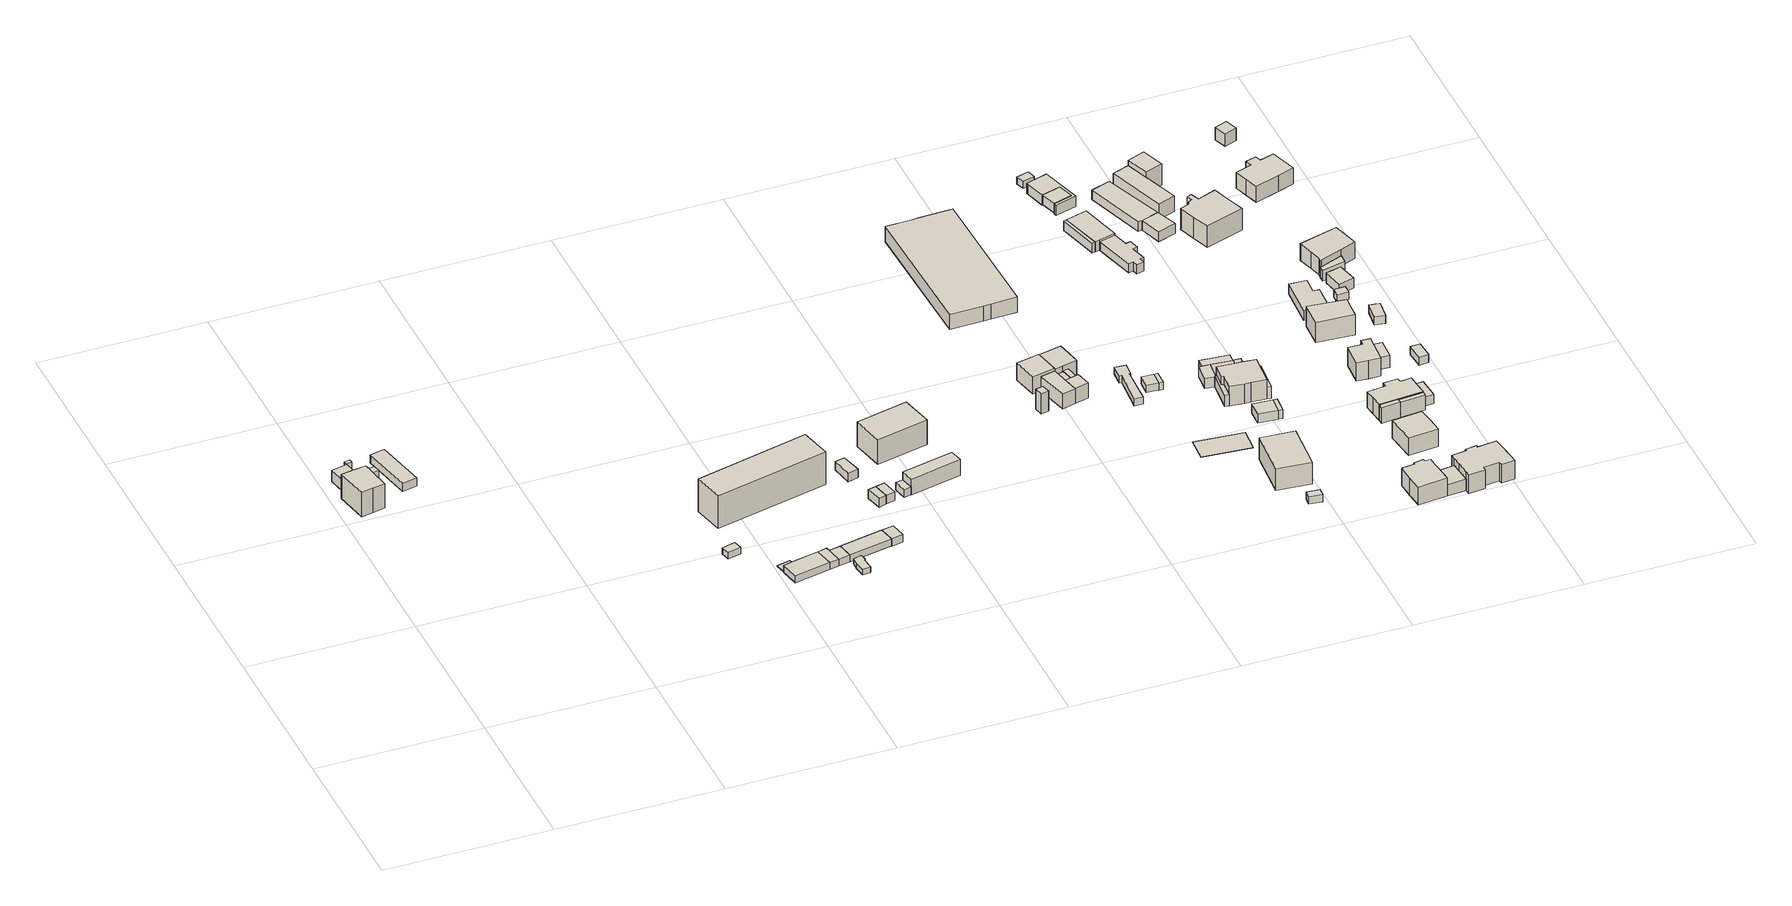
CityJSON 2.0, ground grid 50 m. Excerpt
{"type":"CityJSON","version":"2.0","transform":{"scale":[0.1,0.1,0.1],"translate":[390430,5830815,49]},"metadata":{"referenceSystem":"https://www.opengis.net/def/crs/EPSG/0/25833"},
"CityObjects":{
"building1":{"type":"Building","attributes":{"Gemeindeschluessel":"11000003","function":"31001_1010"},"address":[{"country":"Germany","locality":"Berlin","thoroughfareNumber":"10","thoroughfareName":"Bahnhofstraße"}],"children":["building1-1","building1-2","building1-3"]},
"building1-1":{"type":"BuildingPart","attributes":{"BezugspunktDach":"2200","measuredHeight":8.45,"storeysAboveGround":2},"parents":["building1"],"geometry":[{"type":"MultiSurface","lod":"1","boundaries":[[[0,1,2,3,4,5,6,7]],[[8,9,10,11,12,13,14,15]],[[16,17,18,19,8,15,7,6]],[[9,8,6,5],[20,21,16,19]],[[22,10,9,5,4]],[[11,23,22,10,4,3]],[[12,11,3,2]],[[13,12,2,1]],[[14,13,1,0]],[[15,14,0,7]],[[19,18,17,16]],[[16,21,20,19]],[[11,10,11,23]]]}]},
"building1-2":{"type":"BuildingPart","attributes":{"BezugspunktDach":"2200","measuredHeight":3.8,"storeysAboveGround":2},"parents":["building1"],"geometry":[{"type":"MultiSurface","lod":"1","boundaries":[[[17,21,24,25]],[[26,20,18,27]],[[26,27,25,24]],[[20,26,24,21]],[[27,18,17,25]],[[18,19,16,17]],[[20,21,16,19]]]}]},
"building1-3":{"type":"BuildingPart","attributes":{"BezugspunktDach":"2200","measuredHeight":7.74,"storeysAboveGround":2},"parents":["building1"],"geometry":[{"type":"MultiSurface","lod":"1","boundaries":[[[23,28,29,22]],[[30,31,11,10]],[[30,10,22,29]],[[31,30,29,28]],[[11,31,28,23]],[[10,11,23,11,10,22]]]}]},
"building2":{"type":"Building","attributes":{"Gemeindeschluessel":"11000003","BezugspunktDach":"2200","function":"31001_2000","measuredHeight":3.25,"storeysAboveGround":1},"address":[{"country":"Germany","locality":"Berlin","thoroughfareNumber":"10 (2)","thoroughfareName":"Bahnhofstraße"}],"geometry":[{"type":"Solid","lod":"1","boundaries":[[[[32,33,34,35]],[[36,37,38,39]],[[36,39,35,34]],[[37,36,34,33]],[[38,37,33,32]],[[39,38,32,35]]]]}]},
"building3":{"type":"Building","attributes":{"Gemeindeschluessel":"11000003","BezugspunktDach":"2200","function":"31001_2000","measuredHeight":2.69,"storeysAboveGround":1},"address":[{"country":"Germany","locality":"Berlin","thoroughfareNumber":"10 (1)","thoroughfareName":"Bahnhofstraße"}],"geometry":[{"type":"Solid","lod":"1","boundaries":[[[[40,41,42,43]],[[44,45,46,47]],[[44,47,43,42]],[[45,44,42,41]],[[46,45,41,40]],[[47,46,40,43]]]]}]},
"building4":{"type":"Building","attributes":{"Gemeindeschluessel":"11000003","BezugspunktDach":"2200","function":"31001_2000","measuredHeight":2.17,"storeysAboveGround":1},"address":[{"country":"Germany","locality":"Berlin","thoroughfareNumber":"5 (2)","thoroughfareName":"Bahnhofstraße"}],"geometry":[{"type":"Solid","lod":"1","boundaries":[[[[48,49,50,51]],[[52,53,54,55]],[[52,55,51,50]],[[53,52,50,49]],[[54,53,49,48]],[[55,54,48,51]]]]}]},
"building5":{"type":"Building","attributes":{"Gemeindeschluessel":"11000003","BezugspunktDach":"2200","function":"51009_1610","measuredHeight":0.217,"storeysAboveGround":0},"address":[{"country":"Germany","locality":"Berlin"}],"geometry":[{"type":"Solid","lod":"1","boundaries":[[[[56,57,58,59]],[[60,61,62,63]],[[60,63,59,58]],[[61,60,58,57]],[[62,61,57,56]],[[63,62,56,59]]]]}]},
"building6":{"type":"Building","attributes":{"Gemeindeschluessel":"11000003","BezugspunktDach":"2200","function":"31001_2000","measuredHeight":2.31,"storeysAboveGround":1},"address":[{"country":"Germany","locality":"Berlin","thoroughfareNumber":"5 (3)","thoroughfareName":"Bahnhofstraße"}],"geometry":[{"type":"Solid","lod":"1","boundaries":[[[[64,65,66,67,68]],[[69,70,71,72,73]],[[69,73,68,67]],[[70,69,67,66]],[[71,70,66,65]],[[72,71,65,64]],[[73,72,64,68]]]]}]},
"building7":{"type":"Building","attributes":{"Gemeindeschluessel":"11000003","BezugspunktDach":"2200","function":"51009_1610","measuredHeight":2.27,"storeysAboveGround":0},"address":[{"country":"Germany","locality":"Berlin"}],"geometry":[{"type":"Solid","lod":"1","boundaries":[[[[65,74,75,76,66]],[[77,78,79,71,70]],[[77,70,66,76]],[[78,77,76,75]],[[79,78,75,74]],[[71,79,74,65]],[[70,71,65,66]]]]}]},
"building8":{"type":"Building","attributes":{"Gemeindeschluessel":"11000003","BezugspunktDach":"2200","function":"31001_2000","measuredHeight":2.29,"storeysAboveGround":1},"address":[{"country":"Germany","locality":"Berlin","thoroughfareNumber":"5 (4)","thoroughfareName":"Bahnhofstraße"}],"geometry":[{"type":"Solid","lod":"1","boundaries":[[[[74,80,81,75]],[[82,83,79,78]],[[82,78,75,81]],[[83,82,81,80]],[[79,83,80,74]],[[78,79,74,75]]]]}]},
"building9":{"type":"Building","attributes":{"Gemeindeschluessel":"11000003","BezugspunktDach":"2200","function":"31001_1010","measuredHeight":13.48,"storeysAboveGround":2},"address":[{"country":"Germany","locality":"Berlin","thoroughfareNumber":"5, 7","thoroughfareName":"Bahnhofstraße"}],"geometry":[{"type":"Solid","lod":"1","boundaries":[[[[84,85,86,87,88]],[[89,90,91,92,93]],[[89,93,88,87]],[[90,89,87,86]],[[91,90,86,85]],[[92,91,85,84]],[[93,92,84,88]]]]}]},
"building10":{"type":"Building","attributes":{"Gemeindeschluessel":"11000003","BezugspunktDach":"2200","function":"31001_1313","measuredHeight":1.8,"storeysAboveGround":1},"address":[{"country":"Germany","locality":"Berlin","thoroughfareNumber":"5 (7)","thoroughfareName":"Bahnhofstraße"}],"geometry":[{"type":"Solid","lod":"1","boundaries":[[[[94,95,96,97,98,99,100]],[[101,102,103,104,105,106,107]],[[101,107,100,99]],[[102,101,99,98]],[[103,102,98,97]],[[104,103,97,96]],[[105,104,96,95]],[[106,105,95,94]],[[107,106,94,100]]]]}]},
"building11":{"type":"Building","attributes":{"Gemeindeschluessel":"11000003","BezugspunktDach":"2200","function":"31001_2463","measuredHeight":2.29,"storeysAboveGround":1},"address":[{"country":"Germany","locality":"Berlin","thoroughfareNumber":"5 (5)","thoroughfareName":"Bahnhofstraße"}],"geometry":[{"type":"Solid","lod":"1","boundaries":[[[[80,108,109,81]],[[110,111,83,82]],[[110,82,81,109]],[[111,110,109,108]],[[83,111,108,80]],[[82,83,80,81]]]]}]},
"building12":{"type":"Building","attributes":{"Gemeindeschluessel":"11000003","BezugspunktDach":"2200","function":"31001_2463","measuredHeight":2.5,"storeysAboveGround":1},"address":[{"country":"Germany","locality":"Berlin","thoroughfareNumber":"5 (6)","thoroughfareName":"Bahnhofstraße"}],"geometry":[{"type":"Solid","lod":"1","boundaries":[[[[108,112,113,109]],[[114,115,116,117]],[[114,117,109,113]],[[115,114,113,112]],[[116,115,112,108]],[[117,116,108,109]]]]}]},
"building13":{"type":"Building","attributes":{"Gemeindeschluessel":"11000003","BezugspunktDach":"2200","function":"31001_2000","measuredHeight":2.88,"storeysAboveGround":1},"address":[{"country":"Germany","locality":"Berlin","thoroughfareNumber":"3 (7)","thoroughfareName":"Bahnhofstraße"}],"geometry":[{"type":"Solid","lod":"1","boundaries":[[[[118,119,120,121]],[[122,123,124,125]],[[122,125,121,120]],[[123,122,120,119]],[[124,123,119,118]],[[125,124,118,121]]]]}]},
"building14":{"type":"Building","attributes":{"Gemeindeschluessel":"11000003","BezugspunktDach":"2200","function":"31001_2000","measuredHeight":2.86,"storeysAboveGround":1},"address":[{"country":"Germany","locality":"Berlin","thoroughfareNumber":"3 (1)","thoroughfareName":"Bahnhofstraße"}],"geometry":[{"type":"Solid","lod":"1","boundaries":[[[[126,127,128,129]],[[130,131,132,133]],[[130,133,129,128]],[[131,130,128,127]],[[132,131,127,126]],[[133,132,126,129]]]]}]},
"building15":{"type":"Building","attributes":{"Gemeindeschluessel":"11000003","BezugspunktDach":"2200","function":"31001_2000","measuredHeight":2.89,"storeysAboveGround":1},"address":[{"country":"Germany","locality":"Berlin","thoroughfareNumber":"3 (6)","thoroughfareName":"Bahnhofstraße"}],"geometry":[{"type":"Solid","lod":"1","boundaries":[[[[119,134,135,120]],[[136,137,123,122]],[[136,122,120,135]],[[137,136,135,134]],[[123,137,134,119]],[[122,123,119,120]]]]}]},
"building16":{"type":"Building","attributes":{"Gemeindeschluessel":"11000003","BezugspunktDach":"2200","function":"31001_1010","measuredHeight":2.53,"storeysAboveGround":1},"address":[{"country":"Germany","locality":"Berlin","thoroughfareNumber":"3 (5)","thoroughfareName":"Bahnhofstraße"}],"geometry":[{"type":"Solid","lod":"1","boundaries":[[[[138,139,140,141]],[[142,143,144,145]],[[142,145,141,140]],[[143,142,140,139]],[[144,143,139,138]],[[145,144,138,141]]]]}]},
"building17":{"type":"Building","attributes":{"Gemeindeschluessel":"11000003","BezugspunktDach":"2200","function":"31001_2000","measuredHeight":6.32,"storeysAboveGround":1},"address":[{"country":"Germany","locality":"Berlin","thoroughfareNumber":"3 (4)","thoroughfareName":"Bahnhofstraße"}],"geometry":[{"type":"Solid","lod":"1","boundaries":[[[[146,147,148,149,150]],[[151,152,153,154,155]],[[151,155,150,149]],[[152,151,149,148]],[[153,152,148,147]],[[154,153,147,146]],[[155,154,146,150]]]]}]},
"building18":{"type":"Building","attributes":{"Gemeindeschluessel":"11000003","BezugspunktDach":"2200","function":"31001_1010","measuredHeight":9.63,"storeysAboveGround":2},"address":[{"country":"Germany","locality":"Berlin","thoroughfareNumber":"3","thoroughfareName":"Bahnhofstraße"}],"geometry":[{"type":"Solid","lod":"1","boundaries":[[[[156,157,158,159,160]],[[161,162,163,164,165]],[[161,165,160,159]],[[162,161,159,158]],[[163,162,158,157]],[[164,163,157,156]],[[165,164,156,160]]]]}]},
"building19":{"type":"Building","attributes":{"Gemeindeschluessel":"11000003","BezugspunktDach":"2200","function":"31001_2000","measuredHeight":6.67,"storeysAboveGround":1},"address":[{"country":"Germany","locality":"Berlin","thoroughfareNumber":"1B (1)","thoroughfareName":"Bahnhofstraße"}],"geometry":[{"type":"Solid","lod":"1","boundaries":[[[[166,167,168,169]],[[170,171,172,173]],[[170,173,169,168]],[[171,170,168,167]],[[172,171,167,166]],[[173,172,166,169]]]]}]},
"building20":{"type":"Building","attributes":{"Gemeindeschluessel":"11000003","function":"31001_1010"},"address":[{"country":"Germany","locality":"Berlin","thoroughfareNumber":"1B","thoroughfareName":"Bahnhofstraße"}],"children":["building20-1","building20-2"]},
"building20-1":{"type":"BuildingPart","attributes":{"BezugspunktDach":"2200","measuredHeight":7.79,"storeysAboveGround":2},"parents":["building20"],"geometry":[{"type":"MultiSurface","lod":"1","boundaries":[[[174,175,176,177,178]],[[179,180,181,182,183]],[[179,183,178,177]],[[180,179,177,176]],[[181,180,176,175]],[[182,184,185,186,181,175,174]],[[183,182,174,178]],[[181,186,185,184]]]}]},
"building20-2":{"type":"BuildingPart","attributes":{"BezugspunktDach":"2200","measuredHeight":6.74,"storeysAboveGround":2},"parents":["building20"],"geometry":[{"type":"MultiSurface","lod":"1","boundaries":[[[187,188,186,185]],[[181,189,190,184]],[[189,181,186,188]],[[190,189,188,187]],[[184,190,187,185]],[[191,181,184,185,186]]]}]},
"building21":{"type":"Building","attributes":{"Gemeindeschluessel":"11000003","function":"31001_1010"},"address":[{"country":"Germany","locality":"Berlin","thoroughfareNumber":"1A","thoroughfareName":"Bahnhofstraße"}],"children":["building21-1","building21-2","building21-3"]},
"building21-1":{"type":"BuildingPart","attributes":{"BezugspunktDach":"2200","measuredHeight":7.36,"storeysAboveGround":2},"parents":["building21"],"geometry":[{"type":"MultiSurface","lod":"1","boundaries":[[[192,193,194,195,196,197,198]],[[199,200,201,202,203,204,179]],[[199,179,198,197]],[[200,199,197,196]],[[201,200,196,195]],[[202,201,195,194]],[[205,206,202,194,193]],[[204,203,193,192]],[[179,204,192,198]],[[203,202,206,205]]]}]},
"building21-2":{"type":"BuildingPart","attributes":{"BezugspunktDach":"2200","measuredHeight":3.68,"storeysAboveGround":2},"parents":["building21"],"geometry":[{"type":"Solid","lod":"1","boundaries":[[[[207,208,206,205]],[[202,209,210,203]],[[209,202,206,208]],[[203,210,207,205]],[[205,206,202,203]],[[209,208,207,210]]]]}]},
"building21-3":{"type":"BuildingPart","attributes":{"BezugspunktDach":"2200","measuredHeight":6.65,"storeysAboveGround":2},"parents":["building21"],"geometry":[{"type":"MultiSurface","lod":"1","boundaries":[[[211,212,213,214,215]],[[209,216,217,189,210]],[[209,208,207,210,215,214]],[[216,209,214,213]],[[217,216,213,212]],[[189,217,212,211]],[[210,189,211,215]],[[210,207,208,209,218]]]}]},
"building22":{"type":"Building","attributes":{"Gemeindeschluessel":"11000003","BezugspunktDach":"2200","function":"51009_1610","measuredHeight":3.98,"storeysAboveGround":0},"address":[{"country":"Germany","locality":"Berlin"}],"geometry":[{"type":"Solid","lod":"1","boundaries":[[[[219,220,221,222]],[[223,216,209,202]],[[223,202,222,221]],[[216,223,221,220]],[[209,216,220,219]],[[202,209,219,222]]]]}]},
"building23":{"type":"Building","attributes":{"name":"Reithalle","Gemeindeschluessel":"11000003","BezugspunktDach":"2200","function":"31001_3210","measuredHeight":6.38,"storeysAboveGround":1},"address":[{"country":"Germany","locality":"Berlin","thoroughfareNumber":"4 (1)","thoroughfareName":"Bahnhofstraße"}],"geometry":[{"type":"Solid","lod":"1","boundaries":[[[[224,225,226,227,228,229,230,231]],[[232,233,234,235,236,237,238,239]],[[232,239,231,230]],[[233,232,230,229]],[[234,233,229,228]],[[235,234,228,227]],[[236,235,227,226]],[[237,236,226,225]],[[238,237,225,224]],[[239,238,224,231]]]]}]},
"building24":{"type":"Building","attributes":{"Gemeindeschluessel":"11000003","BezugspunktDach":"2200","function":"31001_2000","measuredHeight":2.28,"storeysAboveGround":1},"address":[{"country":"Germany","locality":"Berlin","thoroughfareNumber":"1A (1)","thoroughfareName":"Bahnhofstraße"}],"geometry":[{"type":"Solid","lod":"1","boundaries":[[[[240,241,242,243,244,245,246,247]],[[248,249,250,251,252,253,254,255]],[[248,255,247,246]],[[249,248,246,245]],[[250,249,245,244]],[[251,250,244,243]],[[252,251,243,242]],[[253,252,242,241]],[[254,253,241,240]],[[255,254,240,247]]]]}]},
"building25":{"type":"Building","attributes":{"Gemeindeschluessel":"11000003","BezugspunktDach":"2200","function":"31001_2463","measuredHeight":0.13,"storeysAboveGround":1},"address":[{"country":"Germany","locality":"Berlin","thoroughfareNumber":"135 (1)","thoroughfareName":"Mönchmühler Straße"}],"geometry":[{"type":"Solid","lod":"1","boundaries":[[[[256,257,258,259]],[[260,261,262,263]],[[260,263,259,258]],[[261,260,258,257]],[[262,261,257,256]],[[263,262,256,259]]]]}]},
"building26":{"type":"Building","attributes":{"Gemeindeschluessel":"11000003","BezugspunktDach":"2200","function":"31001_2723","measuredHeight":2.46,"storeysAboveGround":1},"address":[{"country":"Germany","locality":"Berlin","thoroughfareNumber":"137 (3)","thoroughfareName":"Mönchmühler Straße"}],"geometry":[{"type":"Solid","lod":"1","boundaries":[[[[264,265,266,267]],[[268,269,270,271]],[[268,271,267,266]],[[269,268,266,265]],[[270,269,265,264]],[[271,270,264,267]]]]}]},
"building27":{"type":"Building","attributes":{"Gemeindeschluessel":"11000003","BezugspunktDach":"2200","function":"51009_1610","measuredHeight":2.52,"storeysAboveGround":0},"address":[{"country":"Germany","locality":"Berlin"}],"geometry":[{"type":"Solid","lod":"1","boundaries":[[[[272,273,265,264]],[[274,275,276,277]],[[274,277,264,265]],[[275,274,265,273]],[[276,275,273,272]],[[277,276,272,264]]]]}]},
"building28":{"type":"Building","attributes":{"Gemeindeschluessel":"11000003","BezugspunktDach":"2200","function":"31001_2523","measuredHeight":2.47,"storeysAboveGround":1},"address":[{"country":"Germany","locality":"Berlin","thoroughfareNumber":"135","thoroughfareName":"Mönchmühler Straße"}],"geometry":[{"type":"Solid","lod":"1","boundaries":[[[[278,279,280,281]],[[282,283,284,285]],[[282,285,281,280]],[[283,282,280,279]],[[284,283,279,278]],[[285,284,278,281]]]]}]},
"building29":{"type":"Building","attributes":{"Gemeindeschluessel":"11000003","BezugspunktDach":"2200","function":"31001_1010","measuredHeight":9.33,"storeysAboveGround":1},"address":[{"country":"Germany","locality":"Berlin","thoroughfareNumber":"135","thoroughfareName":"Mönchmühler Straße"}],"geometry":[{"type":"Solid","lod":"1","boundaries":[[[[286,287,288,289,290]],[[291,292,293,294,295]],[[291,295,290,289]],[[292,291,289,288]],[[293,292,288,287]],[[294,293,287,286]],[[295,294,286,290]]]]}]},
"building30":{"type":"Building","attributes":{"Gemeindeschluessel":"11000003","BezugspunktDach":"2200","function":"51009_1610","measuredHeight":3.69,"storeysAboveGround":0},"address":[{"country":"Germany","locality":"Berlin"}],"geometry":[{"type":"Solid","lod":"1","boundaries":[[[[296,297,298,299,300,301]],[[302,303,304,305,306,307]],[[302,307,301,300]],[[303,302,300,299]],[[304,303,299,298]],[[305,304,298,297]],[[306,305,297,296]],[[307,306,296,301]]]]}]},
"building31":{"type":"Building","attributes":{"Gemeindeschluessel":"11000003","BezugspunktDach":"2200","function":"31001_2723","measuredHeight":2.98,"storeysAboveGround":1},"address":[{"country":"Germany","locality":"Berlin","thoroughfareNumber":"137 (2)","thoroughfareName":"Mönchmühler Straße"}],"geometry":[{"type":"Solid","lod":"1","boundaries":[[[[308,309,310,311]],[[312,313,314,315]],[[312,315,311,310]],[[313,312,310,309]],[[314,313,309,308]],[[315,314,308,311]]]]}]},
"building32":{"type":"Building","attributes":{"Gemeindeschluessel":"11000003","function":"31001_1010"},"address":[{"country":"Germany","locality":"Berlin","thoroughfareNumber":"137","thoroughfareName":"Mönchmühler Straße"}],"children":["building32-1","building32-2","building32-3"]},
"building32-1":{"type":"BuildingPart","attributes":{"BezugspunktDach":"2200","measuredHeight":9.92,"storeysAboveGround":1},"parents":["building32"],"geometry":[{"type":"MultiSurface","lod":"1","boundaries":[[[316,317,318,319,320,321,322,323,324,325,326,327,328]],[[329,330,331,332,333,334,335,336,337,338,339,340,341]],[[329,341,328,327]],[[342,343,327,326]],[[344,342,330,326,325]],[[345,344,331,325,324]],[[333,332,324,323]],[[334,333,323,322]],[[335,334,322,321]],[[336,335,321,320]],[[337,336,320,319]],[[338,337,319,318]],[[339,338,318,317]],[[340,339,317,316]],[[341,340,316,328]],[[330,329,343,342]],[[331,330,342,344]],[[332,331,344,345]]]}]},
"building32-2":{"type":"BuildingPart","attributes":{"BezugspunktDach":"2200","measuredHeight":3.42,"storeysAboveGround":1},"parents":["building32"],"geometry":[{"type":"MultiSurface","lod":"1","boundaries":[[[345,346,347,342]],[[348,349,332,330]],[[348,330,342,347],[348,347,342,330]],[[349,348,347,346]],[[332,349,346,345]],[[332,331,330]],[[330,331,344,342]],[[345,344,331,332]]]}]},
"building32-3":{"type":"BuildingPart","attributes":{"BezugspunktDach":"2200","measuredHeight":3.39,"storeysAboveGround":1},"parents":["building32"],"geometry":[{"type":"MultiSurface","lod":"1","boundaries":[[[350,343,347,351,352,353]],[[354,355,348,329,356,357]],[[354,357,353,352]],[[355,354,352,351]],[[348,355,351,347]],[[356,329,343,350]],[[357,356,350,353]],[[329,330,342,343]],[[348,347,342,330]]]}]},
"building33":{"type":"Building","attributes":{"Gemeindeschluessel":"11000003","BezugspunktDach":"2200","function":"31001_2463","measuredHeight":3.08,"storeysAboveGround":1},"address":[{"country":"Germany","locality":"Berlin","thoroughfareNumber":"137 (1)","thoroughfareName":"Mönchmühler Straße"}],"geometry":[{"type":"Solid","lod":"1","boundaries":[[[[358,359,360,361]],[[362,363,349,355]],[[362,355,361,360]],[[363,362,360,359]],[[349,363,359,358]],[[355,349,358,361]]]]}]},
"building34":{"type":"Building","attributes":{"Gemeindeschluessel":"11000003","BezugspunktDach":"2200","function":"51009_1610","measuredHeight":2.92,"storeysAboveGround":0},"address":[{"country":"Germany","locality":"Berlin"}],"geometry":[{"type":"Solid","lod":"1","boundaries":[[[[364,365,309,308]],[[366,367,368,369]],[[366,369,308,309]],[[367,366,309,365]],[[368,367,365,364]],[[369,368,364,308]]]]}]},
"building35":{"type":"Building","attributes":{"Gemeindeschluessel":"11000003","BezugspunktDach":"2200","function":"51009_1610","measuredHeight":3.51,"storeysAboveGround":0},"address":[{"country":"Germany","locality":"Berlin"}],"geometry":[{"type":"Solid","lod":"1","boundaries":[[[[370,371,372,373]],[[349,374,334,332]],[[349,332,373,372]],[[374,349,372,371]],[[334,374,371,370]],[[332,334,370,373]]]]}]},
"building36":{"type":"Building","attributes":{"Gemeindeschluessel":"11000003","BezugspunktDach":"2200","function":"51009_1610","measuredHeight":3.9,"storeysAboveGround":0},"address":[{"country":"Germany","locality":"Berlin"}],"geometry":[{"type":"Solid","lod":"1","boundaries":[[[[375,376,377,378]],[[335,379,380,336]],[[335,336,378,377]],[[379,335,377,376]],[[380,379,376,375]],[[336,380,375,378]]]]}]},
"building37":{"type":"Building","attributes":{"Gemeindeschluessel":"11000003","BezugspunktDach":"2200","function":"51009_1610","measuredHeight":3.24,"storeysAboveGround":0},"address":[{"country":"Germany","locality":"Berlin"}],"geometry":[{"type":"Solid","lod":"1","boundaries":[[[[381,382,383,384]],[[385,386,387,388]],[[385,388,384,383]],[[386,385,383,382]],[[387,386,382,381]],[[388,387,381,384]]]]}]},
"building38":{"type":"Building","attributes":{"Gemeindeschluessel":"11000003","BezugspunktDach":"2200","function":"31001_2000","measuredHeight":3.32,"storeysAboveGround":1},"address":[{"country":"Germany","locality":"Berlin","thoroughfareNumber":"2 (1)","thoroughfareName":"Bahnhofstraße"}],"geometry":[{"type":"Solid","lod":"1","boundaries":[[[[382,389,390,391,383]],[[392,393,394,395,396]],[[392,396,383,391]],[[393,392,391,390]],[[394,393,390,389]],[[395,394,389,382]],[[396,395,382,383]]]]}]},
"building39":{"type":"Building","attributes":{"Gemeindeschluessel":"11000003","BezugspunktDach":"2200","function":"31001_2000","measuredHeight":3.02,"storeysAboveGround":1},"address":[{"country":"Germany","locality":"Berlin","thoroughfareNumber":"2","thoroughfareName":"Bahnhofstraße"}],"geometry":[{"type":"Solid","lod":"1","boundaries":[[[[397,398,399,400,401,402,403,404,405,406,407,408]],[[409,410,411,412,413,414,415,416,417,418,419,420]],[[409,420,408,407]],[[410,409,407,406]],[[411,410,406,405]],[[412,411,405,404]],[[413,412,404,403]],[[414,413,403,402]],[[415,414,402,401]],[[416,415,401,400]],[[417,416,400,399]],[[418,417,399,398]],[[419,418,398,397]],[[420,419,397,408]]]]}]},
"building40":{"type":"Building","attributes":{"Gemeindeschluessel":"11000003","BezugspunktDach":"2200","function":"31001_1010","measuredHeight":7.81,"storeysAboveGround":1},"address":[{"country":"Germany","locality":"Berlin","thoroughfareNumber":"120","thoroughfareName":"Mönchmühler Straße"}],"geometry":[{"type":"Solid","lod":"1","boundaries":[[[[421,422,423,424,425,426,427,428,429,430,431]],[[432,433,434,435,436,437,438,439,440,441,442]],[[432,442,431,430]],[[433,432,430,429]],[[434,433,429,428]],[[435,434,428,427]],[[436,435,427,426]],[[437,436,426,425]],[[438,437,425,424]],[[439,438,424,423]],[[440,439,423,422]],[[441,440,422,421]],[[442,441,421,431]]]]}]},
"building41":{"type":"Building","attributes":{"Gemeindeschluessel":"11000003","BezugspunktDach":"2200","function":"31001_2000","measuredHeight":2.36,"storeysAboveGround":1},"address":[{"country":"Germany","locality":"Berlin","thoroughfareNumber":"2 (4)","thoroughfareName":"Bahnhofstraße"}],"geometry":[{"type":"Solid","lod":"1","boundaries":[[[[443,444,445,446]],[[447,448,449,450]],[[447,450,446,445]],[[448,447,445,444]],[[449,448,444,443]],[[450,449,443,446]]]]}]},
"building42":{"type":"Building","attributes":{"Gemeindeschluessel":"11000003","BezugspunktDach":"2200","function":"31001_2000","measuredHeight":3.11,"storeysAboveGround":1},"address":[{"country":"Germany","locality":"Berlin","thoroughfareNumber":"2 (3)","thoroughfareName":"Bahnhofstraße"}],"geometry":[{"type":"Solid","lod":"1","boundaries":[[[[451,452,453,454]],[[455,456,457,458]],[[455,458,454,453]],[[456,455,453,452]],[[457,456,452,451]],[[458,457,451,454]]]]}]},
"building43":{"type":"Building","attributes":{"Gemeindeschluessel":"11000003","BezugspunktDach":"2200","function":"51009_1610","measuredHeight":3.37,"storeysAboveGround":0},"address":[{"country":"Germany","locality":"Berlin"}],"geometry":[{"type":"Solid","lod":"1","boundaries":[[[[459,454,453,452,451,460,461,462,463]],[[464,465,466,467,468,469,470,471,472]],[[464,472,463,462]],[[465,464,462,461]],[[466,465,461,460]],[[467,466,460,451]],[[468,467,451,452]],[[469,468,452,453]],[[470,469,453,454]],[[471,470,454,459]],[[472,471,459,463]]]]}]},
"building44":{"type":"Building","attributes":{"Gemeindeschluessel":"11000003","BezugspunktDach":"2200","function":"31001_2463","measuredHeight":4.07,"storeysAboveGround":1},"address":[{"country":"Germany","locality":"Berlin","thoroughfareNumber":"120 (1)","thoroughfareName":"Mönchmühler Straße"}],"geometry":[{"type":"Solid","lod":"1","boundaries":[[[[473,474,475,476,477]],[[478,479,480,481,482]],[[478,482,477,476]],[[479,478,476,475]],[[480,479,475,474]],[[481,480,474,473]],[[482,481,473,477]]]]}]},
"building45":{"type":"Building","attributes":{"Gemeindeschluessel":"11000003","BezugspunktDach":"2200","function":"31001_1010","measuredHeight":7.12,"storeysAboveGround":1},"address":[{"country":"Germany","locality":"Berlin","thoroughfareNumber":"134","thoroughfareName":"Mönchmühler Straße"}],"geometry":[{"type":"Solid","lod":"1","boundaries":[[[[483,484,485,486,487]],[[488,489,490,491,492]],[[488,492,487,486]],[[489,488,486,485]],[[490,489,485,484]],[[491,490,484,483]],[[492,491,483,487]]]]}]},
"building46":{"type":"Building","attributes":{"Gemeindeschluessel":"11000003","BezugspunktDach":"2200","function":"51009_1610","measuredHeight":5.14,"storeysAboveGround":0},"address":[{"country":"Germany","locality":"Berlin"}],"geometry":[{"type":"Solid","lod":"1","boundaries":[[[[493,494,495,496]],[[497,498,499,500]],[[497,500,496,495]],[[498,497,495,494]],[[499,498,494,493]],[[500,499,493,496]]]]}]},
"building47":{"type":"Building","attributes":{"Gemeindeschluessel":"11000003","BezugspunktDach":"2200","function":"31001_2000","measuredHeight":3.12,"storeysAboveGround":1},"address":[{"country":"Germany","locality":"Berlin","thoroughfareNumber":"2 (2)","thoroughfareName":"Bahnhofstraße"}],"geometry":[{"type":"Solid","lod":"1","boundaries":[[[[501,502,503,504,505]],[[506,507,508,509,510]],[[506,510,505,504]],[[507,506,504,503]],[[508,507,503,502]],[[509,508,502,501]],[[510,509,501,505]]]]}]},
"building48":{"type":"Building","attributes":{"Gemeindeschluessel":"11000003","BezugspunktDach":"2200","function":"51009_1610","measuredHeight":3.25,"storeysAboveGround":0},"address":[{"country":"Germany","locality":"Berlin"}],"geometry":[{"type":"Solid","lod":"1","boundaries":[[[[511,512,503,502]],[[513,514,515,516]],[[513,516,502,503]],[[514,513,503,512]],[[515,514,512,511]],[[516,515,511,502]]]]}]},
"building49":{"type":"Building","attributes":{"Gemeindeschluessel":"11000003","BezugspunktDach":"2200","function":"31001_1010","measuredHeight":8.49,"storeysAboveGround":1},"address":[{"country":"Germany","locality":"Berlin","thoroughfareNumber":"122","thoroughfareName":"Mönchmühler Straße"}],"geometry":[{"type":"Solid","lod":"1","boundaries":[[[[517,518,519,520,521,522,523,524,525,526,527,528,529,530,531,532]],[[533,534,535,536,537,538,539,540,541,542,543,544,545,546,547,548]],[[533,548,532,531]],[[534,533,531,530]],[[535,534,530,529]],[[536,535,529,528]],[[537,536,528,527]],[[538,537,527,526]],[[539,538,526,525]],[[540,539,525,524]],[[541,540,524,523]],[[542,541,523,522]],[[543,542,522,521]],[[544,543,521,520]],[[545,544,520,519]],[[546,545,519,518]],[[547,546,518,517]],[[548,547,517,532]]]]}]},
"building50":{"type":"Building","attributes":{"Gemeindeschluessel":"11000003","function":"31001_1010"},"address":[{"country":"Germany","locality":"Berlin","thoroughfareNumber":"136","thoroughfareName":"Mönchmühler Straße"}],"children":["building50-1","building50-2"]},
"building50-1":{"type":"BuildingPart","attributes":{"BezugspunktDach":"2200","measuredHeight":5.89,"storeysAboveGround":1},"parents":["building50"],"geometry":[{"type":"MultiSurface","lod":"1","boundaries":[[[549,550,551,552,553,554,555,556,557,558,559,560]],[[561,562,563,564,565,566,567,568,569,570,571,572]],[[561,572,560,559]],[[562,561,559,558]],[[563,562,558,557]],[[564,563,557,556]],[[565,564,556,555]],[[566,565,555,554]],[[567,566,554,553]],[[568,567,553,552]],[[573,574,552,551]],[[570,569,551,550]],[[571,570,550,549]],[[572,571,549,560]],[[569,568,574,573]]]}]},
"building50-2":{"type":"BuildingPart","attributes":{"BezugspunktDach":"2200","measuredHeight":5.11,"storeysAboveGround":1},"parents":["building50"],"geometry":[{"type":"Solid","lod":"1","boundaries":[[[[575,576,577,574,573]],[[568,578,579,580,569]],[[578,568,574,577]],[[579,578,577,576]],[[580,579,576,575]],[[569,580,575,573]],[[568,569,573,574]]]]}]},
"building51":{"type":"Building","attributes":{"Gemeindeschluessel":"11000003","function":"31001_1010"},"address":[{"country":"Germany","locality":"Berlin","thoroughfareNumber":"138","thoroughfareName":"Mönchmühler Straße"}],"children":["building51-1","building51-2"]},
"building51-1":{"type":"BuildingPart","attributes":{"BezugspunktDach":"2200","measuredHeight":8.73,"storeysAboveGround":2},"parents":["building51"],"geometry":[{"type":"MultiSurface","lod":"1","boundaries":[[[581,582,583,584,585,586,587,588,589]],[[590,591,592,593,594,595,596,597,598]],[[590,598,589,588]],[[591,590,588,587]],[[592,591,587,586]],[[593,592,586,585]],[[594,593,585,584]],[[599,600,584,583]],[[596,595,583,582]],[[597,596,582,581]],[[598,597,581,589]],[[595,594,600,599]]]}]},
"building51-2":{"type":"BuildingPart","attributes":{"BezugspunktDach":"2200","measuredHeight":3.93,"storeysAboveGround":2},"parents":["building51"],"geometry":[{"type":"Solid","lod":"1","boundaries":[[[[601,602,600,599]],[[594,603,604,595]],[[603,594,600,602]],[[604,603,602,601]],[[595,604,601,599]],[[594,595,599,600]]]]}]},
"building52":{"type":"Building","attributes":{"Gemeindeschluessel":"11000003","function":"31001_2000"},"address":[{"country":"Germany","locality":"Berlin","thoroughfareNumber":"1 (1)","thoroughfareName":"Hauptstraße"}],"children":["building52-1","building52-2"]},
"building52-1":{"type":"BuildingPart","attributes":{"BezugspunktDach":"2200","measuredHeight":5.27,"storeysAboveGround":2},"parents":["building52"],"geometry":[{"type":"MultiSurface","lod":"1","boundaries":[[[605,606,607,608]],[[609,610,611,612]],[[609,612,608,607]],[[610,609,613,614,606]],[[611,610,606,605]],[[612,611,605,608]],[[607,614,613,609]]]}]},
"building52-2":{"type":"BuildingPart","attributes":{"BezugspunktDach":"2200","measuredHeight":8.6,"storeysAboveGround":2},"parents":["building52"],"geometry":[{"type":"MultiSurface","lod":"1","boundaries":[[[615,616,617,618,619]],[[620,621,622,613,609]],[[620,609,619,618]],[[621,620,618,617]],[[622,621,617,616]],[[613,622,616,615]],[[607,614,615,619]],[[623,609,613,614,607]]]}]},
"building53":{"type":"Building","attributes":{"Gemeindeschluessel":"11000003","BezugspunktDach":"2200","function":"31001_1010","measuredHeight":9.26,"storeysAboveGround":2},"address":[{"country":"Germany","locality":"Berlin","thoroughfareNumber":"140","thoroughfareName":"Mönchmühler Straße"}],"geometry":[{"type":"Solid","lod":"1","boundaries":[[[[624,625,626,627,628]],[[629,630,631,632,633]],[[629,633,628,627]],[[630,629,627,626]],[[631,630,626,625]],[[632,631,625,624]],[[633,632,624,628]]]]}]},
"building54":{"type":"Building","attributes":{"Gemeindeschluessel":"11000003","BezugspunktDach":"2200","function":"31001_2000","measuredHeight":3.3,"storeysAboveGround":1},"address":[{"country":"Germany","locality":"Berlin","thoroughfareNumber":"136 (1)","thoroughfareName":"Mönchmühler Straße"}],"geometry":[{"type":"Solid","lod":"1","boundaries":[[[[634,635,636,637]],[[638,639,640,641]],[[638,641,637,636]],[[639,638,636,635]],[[640,639,635,634]],[[641,640,634,637]]]]}]},
"building55":{"type":"Building","attributes":{"Gemeindeschluessel":"11000003","BezugspunktDach":"2200","function":"31001_1010","measuredHeight":3.38,"storeysAboveGround":1},"address":[{"country":"Germany","locality":"Berlin","thoroughfareNumber":"2","thoroughfareName":"Hauptstraße"}],"geometry":[{"type":"Solid","lod":"1","boundaries":[[[[642,643,644,645,646,647,648,649]],[[650,651,652,653,654,655,656,657]],[[650,657,649,648]],[[651,650,648,647]],[[652,651,647,646]],[[653,652,646,645]],[[654,653,645,644]],[[655,654,644,643]],[[656,655,643,642]],[[657,656,642,649]]]]}]},
"building56":{"type":"Building","attributes":{"Gemeindeschluessel":"11000003","BezugspunktDach":"2200","function":"31001_1010","measuredHeight":9.41,"storeysAboveGround":2},"address":[{"country":"Germany","locality":"Berlin","thoroughfareNumber":"1","thoroughfareName":"Hauptstraße"}],"geometry":[{"type":"Solid","lod":"1","boundaries":[[[[658,659,660,661,662,663,664,665,666,667,668,669]],[[670,671,672,673,674,675,676,677,678,679,680,681]],[[670,681,669,668]],[[671,670,668,667]],[[672,671,667,666]],[[673,672,666,665]],[[674,673,665,664]],[[675,674,664,663]],[[676,675,663,662]],[[677,676,662,661]],[[678,677,661,660]],[[679,678,660,659]],[[680,679,659,658]],[[681,680,658,669]]]]}]},
"building57":{"type":"Building","attributes":{"Gemeindeschluessel":"11000003","BezugspunktDach":"2200","function":"31001_2000","measuredHeight":2.43,"storeysAboveGround":1},"address":[{"country":"Germany","locality":"Berlin","thoroughfareNumber":"2 (1)","thoroughfareName":"Hauptstraße"}],"geometry":[{"type":"Solid","lod":"1","boundaries":[[[[682,683,684,685]],[[686,687,688,689]],[[686,689,685,684]],[[687,686,684,683]],[[688,687,683,682]],[[689,688,682,685]]]]}]},
"building58":{"type":"Building","attributes":{"Gemeindeschluessel":"11000003","BezugspunktDach":"2200","function":"31001_2000","measuredHeight":2.73,"storeysAboveGround":1},"address":[{"country":"Germany","locality":"Berlin","thoroughfareNumber":"138 (1)","thoroughfareName":"Mönchmühler Straße"}],"geometry":[{"type":"Solid","lod":"1","boundaries":[[[[690,691,692,693]],[[694,695,696,697]],[[694,697,693,692]],[[695,694,692,691]],[[696,695,691,690]],[[697,696,690,693]]]]}]},
"building59":{"type":"Building","attributes":{"Gemeindeschluessel":"11000003","BezugspunktDach":"2200","function":"31001_2000","measuredHeight":2.85,"storeysAboveGround":1},"address":[{"country":"Germany","locality":"Berlin","thoroughfareNumber":"140 (1)","thoroughfareName":"Mönchmühler Straße"}],"geometry":[{"type":"Solid","lod":"1","boundaries":[[[[698,699,700,701,702]],[[703,704,705,706,707]],[[703,707,702,701]],[[704,703,701,700]],[[705,704,700,699]],[[706,705,699,698]],[[707,706,698,702]]]]}]},
"building60":{"type":"Building","attributes":{"Gemeindeschluessel":"11000003","BezugspunktDach":"2200","function":"31001_2000","measuredHeight":3.65,"storeysAboveGround":1},"address":[{"country":"Germany","locality":"Berlin","thoroughfareNumber":"2A (1)","thoroughfareName":"Hauptstraße"}],"geometry":[{"type":"Solid","lod":"1","boundaries":[[[[708,709,710,711,712]],[[713,714,715,716,717]],[[713,717,712,711]],[[714,713,711,710]],[[715,714,710,709]],[[716,715,709,708]],[[717,716,708,712]]]]}]},
"building61":{"type":"Building","attributes":{"Gemeindeschluessel":"11000003","function":"31001_1010"},"address":[{"country":"Germany","locality":"Berlin","thoroughfareNumber":"2A","thoroughfareName":"Hauptstraße"}],"children":["building61-1","building61-2"]},
"building61-1":{"type":"BuildingPart","attributes":{"BezugspunktDach":"2200","measuredHeight":7.64,"storeysAboveGround":2},"parents":["building61"],"geometry":[{"type":"MultiSurface","lod":"1","boundaries":[[[718,719,720,721,722,723,724,725,726]],[[727,728,729,730,731,732,733,734,735]],[[727,735,726,725]],[[728,727,725,724]],[[729,728,724,723]],[[730,729,723,722]],[[736,737,738,730,722,721]],[[739,737,721,720]],[[733,732,720,719]],[[734,733,719,718]],[[735,734,718,726]],[[731,730,738,737,736]],[[732,731,737,739]]]}]},
"building61-2":{"type":"BuildingPart","attributes":{"BezugspunktDach":"2200","measuredHeight":3.5,"storeysAboveGround":2},"parents":["building61"],"geometry":[{"type":"MultiSurface","lod":"1","boundaries":[[[740,738,737,739,741]],[[732,731,730,742,743]],[[732,743,741,739]],[[742,730,738,740]],[[743,742,740,741]],[[732,744,739,737,731]],[[730,731,737,738]]]}]},
"building62":{"type":"Building","attributes":{"Gemeindeschluessel":"11000003","BezugspunktDach":"2200","function":"31001_1010","measuredHeight":6.17,"storeysAboveGround":1},"address":[{"country":"Germany","locality":"Berlin","thoroughfareNumber":"1A","thoroughfareName":"Hauptstraße"}],"geometry":[{"type":"Solid","lod":"1","boundaries":[[[[745,746,747,748,749,750,751,752,753,754,755]],[[756,757,758,759,760,761,762,763,764,765,766]],[[756,766,755,754]],[[757,756,754,753]],[[758,757,753,752]],[[759,758,752,751]],[[760,759,751,750]],[[761,760,750,749]],[[762,761,749,748]],[[763,762,748,747]],[[764,763,747,746]],[[765,764,746,745]],[[766,765,745,755]]]]}]},
"building63":{"type":"Building","attributes":{"Gemeindeschluessel":"11000003","BezugspunktDach":"2200","function":"31001_2000","measuredHeight":4.21,"storeysAboveGround":2},"address":[{"country":"Germany","locality":"Berlin","thoroughfareNumber":"1A (1)","thoroughfareName":"Hauptstraße"}],"geometry":[{"type":"Solid","lod":"1","boundaries":[[[[767,768,769,770,771]],[[772,773,774,775,776]],[[772,776,771,770]],[[773,772,770,769]],[[774,773,769,768]],[[775,774,768,767]],[[776,775,767,771]]]]}]}
},
"vertices":[
[22,942,151],[59,949,151],[95,956,151],[84,1019,151],[80,1042,151],[78,1052,151],[40,1046,151],[3,1040,151],[40,1046,70],[78,1052,70],[80,1042,70],[84,1019,70],[95,956,70],[59,949,70],[22,942,70],[3,1040,70],[40,1046,109],[22,1043,109],[22,1043,71],[40,1046,71],[70,1051,71],[70,1051,109],[80,1042,147],[84,1019,147],
[55,1130,109],[7,1120,109],[55,1130,71],[7,1120,71],
[105,1023,147],[101,1045,147],[101,1045,70],[105,1023,70],
[58,1138,104],[74,1141,104],[72,1153,104],[55,1150,104],[72,1153,71],[74,1141,71],[58,1138,71],[55,1150,71],
[171,1015,91],[216,1024,91],[183,1179,91],[139,1169,91],[183,1179,64],[216,1024,64],[171,1015,64],[139,1169,64],
[881,426,66],[921,435,66],[915,462,66],[875,452,66],[915,462,45],[921,435,45],[881,426,45],[875,452,45],
[1000,319,43],[1041,329,43],[1034,359,43],[994,350,43],[1034,359,41],[1041,329,41],[1000,319,41],[994,350,41],
[1011,263,63],[1120,285,63],[1108,343,63],[1041,329,63],[1000,319,63],[1041,329,40],[1108,343,40],[1120,285,40],[1011,263,40],[1000,319,40],
[1148,290,63],[1139,337,63],[1137,349,63],[1137,349,40],[1139,337,40],[1148,290,40],
[1183,297,63],[1174,344,63],[1174,344,40],[1183,297,40],
[909,568,151],[1254,646,151],[1243,694,151],[1232,741,151],[888,660,151],[1232,741,42],[1243,694,42],[1254,646,42],[909,568,42],[888,660,42],
[1189,260,58],[1193,228,58],[1217,231,58],[1214,265,58],[1217,271,58],[1213,290,58],[1189,283,58],[1213,290,40],[1217,271,40],[1214,265,40],[1217,231,40],[1193,228,40],[1189,260,40],[1189,283,40],
[1315,323,63],[1305,370,63],[1305,370,40],[1315,323,40],
[1351,330,63],[1342,377,63],[1342,377,38],[1351,330,38],[1315,323,38],[1305,370,38],
[1350,500,68],[1373,506,68],[1362,554,68],[1338,549,68],[1362,554,39],[1373,506,39],[1350,500,39],[1338,549,39],
[1314,634,71],[1346,642,71],[1331,704,71],[1302,697,71],[1331,704,43],[1346,642,43],[1314,634,43],[1302,697,43],
[1401,512,68],[1390,561,68],[1390,561,39],[1401,512,39],
[1430,517,64],[1452,522,64],[1443,561,64],[1421,556,64],[1443,561,39],[1452,522,39],[1430,517,39],[1421,556,39],
[1452,522,90],[1609,556,90],[1605,575,90],[1600,595,90],[1443,561,90],[1600,595,37],[1605,575,37],[1609,556,37],[1452,522,37],[1443,561,37],
[1419,679,124],[1576,714,124],[1565,763,124],[1554,811,124],[1397,776,124],[1554,811,42],[1565,763,42],[1576,714,42],[1419,679,42],[1397,776,42],
[1916,732,105],[1939,738,105],[1933,764,105],[1910,759,105],[1933,764,38],[1939,738,38],[1916,732,38],[1910,759,38],
[1928,823,97],[1997,838,97],[1989,876,97],[1981,914,97],[1911,899,97],[1981,914,40],[1989,876,40],[1997,838,40],[1928,823,40],[1911,899,40],[1953,828,40],[1953,828,89],[1997,838,89],
[1977,731,89],[2018,740,89],[2018,740,40],[1977,731,40],[1997,838,59],
[1989,875,95],[1998,836,95],[2023,842,95],[2067,853,95],[2059,891,95],[2051,929,95],[1981,914,95],[2051,929,40],[2059,891,40],[2067,853,40],[2023,842,40],[1998,836,40],[1989,875,40],[1998,836,77],[2023,842,77],
[2009,786,77],[2034,792,77],[2034,792,40],[2009,786,40],
[2018,740,91],[2060,750,91],[2049,795,91],[2034,792,91],[2009,786,91],[2049,795,40],[2060,750,40],[2033,792,40],
[2034,792,80],[2049,795,80],[2039,846,80],[2023,842,80],[2039,846,40],
[1830,1182,90],[1930,1184,90],[1952,1185,90],[2029,1187,90],[2018,1625,90],[1919,1622,90],[1896,1621,90],[1819,1619,90],[1896,1621,39],[1919,1622,39],[2018,1625,39],[2029,1187,39],[1952,1185,39],[1930,1184,39],[1830,1182,39],[1819,1619,39],
[2189,675,59],[2194,787,59],[2198,786,59],[2201,828,59],[2168,830,59],[2165,788,59],[2172,788,59],[2164,676,59],[2172,788,36],[2165,788,36],[2168,830,36],[2201,828,36],[2198,786,36],[2194,787,36],[2189,675,36],[2164,676,36],
[2393,387,30],[2399,459,30],[2252,471,30],[2247,399,30],[2252,471,29],[2399,459,29],[2393,387,29],[2247,399,29],
[2256,727,53],[2258,769,53],[2222,771,53],[2220,729,53],[2222,771,29],[2258,769,29],[2256,727,29],[2220,729,29],
[2268,726,53],[2270,769,53],[2258,769,28],[2270,769,28],[2268,726,28],[2256,727,28],
[2478,95,48],[2480,119,48],[2441,122,48],[2439,99,48],[2441,122,24],[2480,119,24],[2478,95,24],[2439,99,24],
[2482,180,97],[2494,330,97],[2442,334,97],[2391,338,97],[2379,188,97],[2391,338,25],[2442,334,25],[2494,330,25],[2482,180,25],[2379,188,25],
[2405,590,66],[2409,639,66],[2403,640,66],[2407,685,66],[2401,685,66],[2393,591,66],[2401,685,29],[2407,685,29],[2403,640,29],[2409,639,29],[2405,590,29],[2393,591,29],
[2506,484,58],[2510,534,58],[2450,538,58],[2447,489,58],[2450,538,28],[2510,534,28],[2506,484,28],[2447,489,28],
[2409,639,93],[2405,590,93],[2449,586,93],[2468,585,93],[2512,582,93],[2520,678,93],[2493,680,93],[2476,682,93],[2472,682,93],[2457,683,93],[2407,687,93],[2407,685,93],[2403,640,93],[2407,685,28],[2407,687,28],[2457,683,28],[2472,682,28],[2476,682,28],[2493,680,28],[2520,678,28],[2512,582,28],[2468,585,28],[2449,586,28],[2405,590,28],[2409,639,28],[2403,640,28],[2407,687,62],[2407,685,62],[2457,683,62],[2472,682,62],
[2476,736,62],[2411,742,62],[2411,742,28],[2476,736,28],
[2401,685,62],[2388,743,62],[2378,744,62],[2374,688,62],[2378,744,28],[2388,743,28],[2401,685,28],[2374,688,28],
[2476,736,59],[2478,767,59],[2391,774,59],[2388,743,59],[2391,774,28],[2478,767,28],
[2518,483,58],[2522,533,58],[2510,534,29],[2522,533,29],[2518,483,29],[2506,484,29],
[2493,680,63],[2497,735,63],[2476,736,63],[2472,682,63],[2497,735,28],
[2524,580,68],[2532,677,68],[2520,678,68],[2512,582,68],[2532,677,28],[2524,580,28],
[2316,1358,75],[2325,1360,75],[2291,1484,75],[2283,1482,75],[2291,1484,43],[2325,1360,43],[2316,1358,43],[2283,1482,43],
[2341,1365,75],[2389,1378,75],[2356,1502,75],[2356,1502,42],[2389,1378,42],[2341,1365,42],[2325,1360,42],[2291,1484,42],
[2375,1239,70],[2389,1243,70],[2393,1227,70],[2416,1233,70],[2412,1249,70],[2423,1252,70],[2410,1300,70],[2425,1304,70],[2417,1333,70],[2402,1329,70],[2389,1378,70],[2341,1365,70],[2389,1378,40],[2402,1329,40],[2417,1333,40],[2425,1304,40],[2410,1300,40],[2423,1252,40],[2412,1249,40],[2416,1233,40],[2393,1227,40],[2389,1243,40],[2375,1239,40],[2341,1365,40],
[2714,50,70],[2719,1,70],[2807,11,70],[2802,60,70],[2800,80,70],[2798,108,70],[2780,107,70],[2779,114,70],[2749,110,70],[2750,104,70],[2710,100,70],[2750,104,11],[2749,110,11],[2779,114,11],[2780,107,11],[2798,108,11],[2800,80,11],[2802,60,11],[2807,11,11],[2719,1,11],[2714,50,11],[2710,100,11],
[2253,1701,66],[2289,1712,66],[2282,1737,66],[2245,1726,66],[2282,1737,43],[2289,1712,43],[2253,1701,43],[2245,1726,43],
[2289,1566,74],[2346,1583,74],[2332,1631,74],[2274,1614,74],[2332,1631,43],[2346,1583,43],[2289,1566,43],[2274,1614,43],
[2257,1674,74],[2291,1557,74],[2356,1576,74],[2320,1699,74],[2255,1680,74],[2320,1699,40],[2356,1576,40],[2291,1557,40],[2289,1566,40],[2346,1583,40],[2332,1631,40],[2274,1614,40],[2257,1674,40],[2255,1680,40],
[2807,11,47],[2864,17,47],[2861,52,47],[2857,87,47],[2800,80,47],[2857,87,10],[2861,52,10],[2864,17,10],[2807,11,10],[2800,80,10],
[2777,217,73],[2867,226,73],[2862,271,73],[2856,316,73],[2766,307,73],[2856,316,14],[2862,271,14],[2867,226,14],[2777,217,14],[2766,307,14],
[2763,374,70],[2819,381,70],[2818,395,70],[2761,390,70],[2818,395,19],[2819,381,19],[2763,374,19],[2761,390,19],
[2468,1404,73],[2481,1408,73],[2534,1426,73],[2466,1606,73],[2407,1586,73],[2466,1606,42],[2534,1426,42],[2481,1408,42],[2468,1404,42],[2407,1586,42],
[2503,1342,73],[2559,1361,73],[2534,1426,40],[2559,1361,40],[2503,1342,40],[2481,1408,40],
[2857,87,71],[2860,58,71],[2864,17,71],[2866,2,71],[2916,7,71],[2915,19,71],[2963,23,71],[2966,13,71],[3006,17,71],[2999,73,71],[2993,118,71],[2935,111,71],[2935,118,71],[2901,114,71],[2902,107,71],[2856,102,71],[2902,107,9],[2901,114,9],[2935,118,9],[2935,111,9],[2993,118,9],[2999,73,9],[3006,17,9],[2966,13,9],[2963,23,9],[2915,19,9],[2916,7,9],[2866,2,9],[2864,17,9],[2860,58,9],[2857,87,9],[2856,102,9],
[2757,424,71],[2761,390,71],[2818,395,71],[2894,401,71],[2890,436,71],[2888,462,71],[2887,471,71],[2854,467,71],[2852,481,71],[2809,478,71],[2810,463,71],[2753,457,71],[2810,463,18],[2809,478,18],[2852,481,18],[2854,467,18],[2887,471,18],[2888,462,18],[2890,436,18],[2894,401,18],[2818,395,18],[2761,390,18],[2757,424,18],[2753,457,18],[2818,395,69],[2894,401,69],
[2819,381,69],[2895,388,69],[2894,396,69],[2894,396,18],[2895,388,18],[2819,381,18],
[2799,560,93],[2834,559,93],[2836,589,93],[2841,651,93],[2813,652,93],[2812,635,93],[2804,635,93],[2769,636,93],[2764,562,93],[2769,636,32],[2804,635,32],[2812,635,32],[2813,652,32],[2841,651,32],[2836,589,32],[2834,559,32],[2799,560,32],[2764,562,32],[2836,589,72],[2841,651,72],
[2872,587,72],[2875,649,72],[2875,649,32],[2872,587,32],
[2540,1430,97],[2591,1449,97],[2527,1623,97],[2476,1605,97],[2527,1623,44],[2591,1449,44],[2540,1430,44],[2476,1605,44],[2552,1555,44],[2552,1555,97],
[2552,1555,115],[2605,1574,115],[2593,1609,115],[2580,1643,115],[2527,1623,115],[2580,1643,44],[2593,1609,44],[2605,1574,44],[2527,1623,49],
[2837,752,106],[2839,788,106],[2842,824,106],[2729,836,106],[2725,759,106],[2729,836,38],[2842,824,38],[2839,788,38],[2837,752,38],[2725,759,38],
[2894,396,54],[2924,399,54],[2919,465,54],[2888,462,54],[2919,465,25],[2924,399,25],[2894,396,25],[2888,462,25],
[2782,860,73],[2783,871,73],[2803,870,73],[2807,935,73],[2788,937,73],[2791,987,73],[2740,990,73],[2732,864,73],[2740,990,39],[2791,987,39],[2788,937,39],[2807,935,39],[2803,870,39],[2783,871,39],[2782,860,39],[2732,864,39],
[2598,1324,108],[2616,1273,108],[2734,1312,108],[2715,1365,108],[2697,1418,108],[2641,1397,108],[2630,1423,108],[2616,1418,108],[2623,1401,108],[2609,1393,108],[2609,1386,108],[2581,1375,108],[2609,1386,37],[2609,1393,37],[2623,1401,37],[2616,1418,37],[2630,1423,37],[2641,1397,37],[2697,1418,37],[2715,1365,37],[2734,1312,37],[2616,1273,37],[2598,1324,37],[2581,1375,37],
[2846,903,66],[2880,904,66],[2880,931,66],[2846,930,66],[2880,931,41],[2880,904,41],[2846,903,41],[2846,930,41],
[2949,567,58],[2977,569,58],[2974,623,58],[2945,621,58],[2974,623,31],[2977,569,31],[2949,567,31],[2945,621,31],
[2932,768,66],[2939,825,66],[2924,827,66],[2908,829,66],[2901,772,66],[2908,829,40],[2924,827,40],[2939,825,40],[2932,768,40],[2901,772,40],
[2865,937,74],[2912,949,74],[2898,1009,74],[2875,1003,74],[2852,998,74],[2875,1003,40],[2898,1009,40],[2912,949,40],[2865,937,40],[2852,998,40],
[2841,1080,92],[2850,1046,92],[2849,1033,92],[2853,1034,92],[2920,1060,92],[2967,1078,92],[2956,1118,92],[2945,1158,92],[2828,1125,92],[2945,1158,36],[2956,1118,36],[2967,1078,36],[2920,1060,36],[2853,1034,36],[2849,1033,36],[2850,1046,36],[2841,1080,36],[2828,1125,36],[2853,1034,59],[2853,1034,71],[2920,1060,71],[2849,1033,71],
[2919,1031,71],[2849,1016,71],[2919,1031,36],[2849,1016,36],[2849,1033,63],
[2801,1451,93],[2815,1411,93],[2890,1435,93],[2939,1452,93],[2926,1492,93],[2913,1532,93],[2870,1518,93],[2864,1537,93],[2831,1527,93],[2838,1507,93],[2788,1491,93],[2838,1507,40],[2831,1527,40],[2864,1537,40],[2870,1518,40],[2913,1532,40],[2926,1492,40],[2939,1452,40],[2890,1435,40],[2815,1411,40],[2801,1451,40],[2788,1491,40],
[2832,1678,83],[2869,1692,83],[2868,1695,83],[2856,1730,83],[2818,1715,83],[2856,1730,41],[2868,1695,41],[2869,1692,41],[2832,1678,41],[2818,1715,41]
]}
